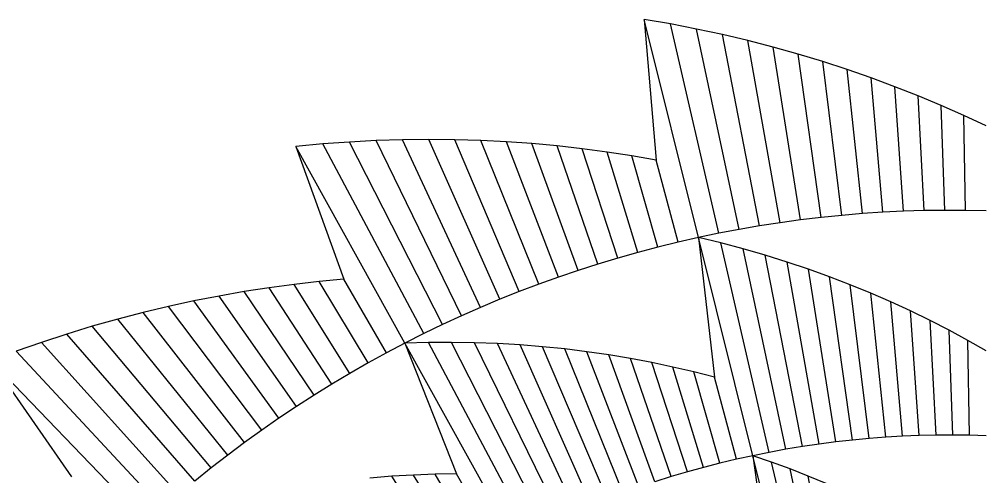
# Model space of a CAD drawing. Header units: metres. Extents: x -32.5 to 30, y -28.7 to 31.2.
# Drawn here: x -21.5 to -0.01, y 20.34 to 30.51 of the extents above; entities that cross this region are included whole.
import ezdxf

# ---------------------------------------------------------------- set-up
doc = ezdxf.new("R2010")
doc.units = ezdxf.units.M
for name, color, linetype in [('Fill', 3, 'Continuous'), ('Inner', 2, 'Continuous'), ('Outer', 1, 'Continuous')]:
    doc.layers.add(name, color=color, linetype=linetype)

msp = doc.modelspace()

# ---------------------------------------------------------------- linework, layer by layer
at = {"layer": 'Fill'}
for p, q in [((-6.397, 25.659), (-7.607, 30.51)), ((-5.946, 25.753), (-7.02, 30.408)), ((-5.492, 25.839), (-6.439, 30.295)), ((-5.038, 25.918), (-5.865, 30.171)), ((-4.582, 25.988), (-5.296, 30.037)), ((-4.126, 26.05), (-4.734, 29.891)), ((-3.669, 26.105), (-4.179, 29.736)), ((-3.211, 26.151), (-3.631, 29.57)), ((-2.753, 26.189), (-3.089, 29.394)), ((-2.294, 26.219), (-2.555, 29.208)), ((-1.835, 26.241), (-2.029, 29.012)), ((-1.376, 26.256), (-1.51, 28.808)), ((-0.917, 26.262), (-0.999, 28.594)), ((-0.458, 26.26), (-0.495, 28.371)), ((-12.506, 23.521), (-14.749, 27.739)), ((-12.087, 23.723), (-14.156, 27.782)), ((-11.666, 23.918), (-13.565, 27.813)), ((-11.24, 24.105), (-12.978, 27.831)), ((-10.812, 24.285), (-12.394, 27.838)), ((-10.382, 24.457), (-11.814, 27.832)), ((-9.948, 24.622), (-11.238, 27.816)), ((-9.512, 24.779), (-10.666, 27.787)), ((-9.073, 24.928), (-10.099, 27.747)), ((-12.922, 23.311), (-15.346, 27.684)), ((-8.632, 25.069), (-9.536, 27.696)), ((-8.189, 25.203), (-8.979, 27.633)), ((-7.744, 25.329), (-8.426, 27.56)), ((-7.297, 25.447), (-7.879, 27.476)), ((-6.848, 25.557), (-7.337, 27.381)), ((-5.188, 20.807), (-6.397, 25.659)), ((-4.821, 20.881), (-5.896, 25.537)), ((-4.453, 20.949), (-5.4, 25.405)), ((-4.084, 21.01), (-4.911, 25.263)), ((-3.714, 21.064), (-4.428, 25.113)), ((-3.344, 21.112), (-3.952, 24.953)), ((-13.333, 23.094), (-14.278, 24.73)), ((-2.973, 21.153), (-3.483, 24.784)), ((-14.546, 22.399), (-15.938, 24.543)), ((-14.146, 22.638), (-15.382, 24.617)), ((-13.742, 22.87), (-14.829, 24.679)), ((-2.602, 21.188), (-3.021, 24.607)), ((-15.335, 21.901), (-17.056, 24.358)), ((-14.943, 22.154), (-16.496, 24.457)), ((-2.23, 21.216), (-2.567, 24.421)), ((-16.107, 21.375), (-18.18, 24.125)), ((-15.723, 21.641), (-17.617, 24.248)), ((-1.858, 21.238), (-2.12, 24.227)), ((-16.486, 21.101), (-18.743, 23.991)), ((-1.486, 21.254), (-1.68, 24.025)), ((-17.23, 20.534), (-19.873, 23.684)), ((-16.861, 20.821), (-19.308, 23.843)), ((-1.114, 21.262), (-1.248, 23.815)), ((-17.595, 20.241), (-20.438, 23.511)), ((-0.743, 21.265), (-0.824, 23.597)), ((-17.955, 19.941), (-21.003, 23.326)), ((-10.497, 18.938), (-12.922, 23.311)), ((-10.159, 19.106), (-12.402, 23.325)), ((-9.818, 19.268), (-11.886, 23.327)), ((-9.474, 19.424), (-11.373, 23.319)), ((-9.127, 19.574), (-10.865, 23.3)), ((-8.779, 19.717), (-10.36, 23.27)), ((-8.428, 19.855), (-9.861, 23.23)), ((-0.371, 21.261), (-0.408, 23.371)), ((-18.31, 19.635), (-21.568, 23.129)), ((-8.075, 19.986), (-9.365, 23.18)), ((-7.72, 20.111), (-8.875, 23.119)), ((-7.363, 20.229), (-8.389, 23.049)), ((-18.659, 19.322), (-22.133, 22.919)), ((-7.004, 20.342), (-7.909, 22.968)), ((-6.644, 20.448), (-7.434, 22.878)), ((-6.282, 20.547), (-6.964, 22.779)), ((-5.919, 20.64), (-6.5, 22.67)), ((-5.554, 20.727), (-6.043, 22.552)), ((-3.978, 15.956), (-5.188, 20.807)), ((-3.696, 16.009), (-4.771, 20.665)), ((-3.413, 16.058), (-4.36, 20.514)), ((-11.823, 18.206), (-13.215, 20.349)), ((-11.496, 18.398), (-12.733, 20.377)), ((-11.166, 18.584), (-12.254, 20.393)), ((-10.833, 18.764), (-11.778, 20.4)), ((-3.13, 16.101), (-3.957, 20.355))]:
    msp.add_line(p, q, dxfattribs=at)
at = {"layer": 'Inner'}
for p, q in [((-2.294, 26.219), (-2.753, 26.189)), ((-1.835, 26.241), (-2.294, 26.219)), ((-1.376, 26.256), (-1.835, 26.241)), ((-0.917, 26.262), (-1.376, 26.256)), ((-0.458, 26.26), (-0.917, 26.262)), ((0, 26.25), (-0.458, 26.26)), ((-4.126, 26.05), (-4.582, 25.988)), ((-3.669, 26.105), (-4.126, 26.05)), ((-3.211, 26.151), (-3.669, 26.105)), ((-2.753, 26.189), (-3.211, 26.151)), ((-5.492, 25.839), (-5.946, 25.753)), ((-5.038, 25.918), (-5.492, 25.839)), ((-4.582, 25.988), (-5.038, 25.918)), ((-6.397, 25.659), (-6.848, 25.557)), ((-5.946, 25.753), (-6.397, 25.659)), ((-7.297, 25.447), (-7.744, 25.329)), ((-6.848, 25.557), (-7.297, 25.447)), ((-8.189, 25.203), (-8.632, 25.069)), ((-7.744, 25.329), (-8.189, 25.203)), ((-9.073, 24.928), (-9.512, 24.779)), ((-8.632, 25.069), (-9.073, 24.928)), ((-9.512, 24.779), (-9.948, 24.622)), ((-9.948, 24.622), (-10.382, 24.457)), ((-10.812, 24.285), (-11.24, 24.105)), ((-10.382, 24.457), (-10.812, 24.285)), ((-11.24, 24.105), (-11.666, 23.918)), ((-11.666, 23.918), (-12.087, 23.723)), ((-12.087, 23.723), (-12.506, 23.521)), ((-12.506, 23.521), (-12.922, 23.311)), ((-12.922, 23.311), (-13.333, 23.094)), ((-13.333, 23.094), (-13.742, 22.87)), ((-13.742, 22.87), (-14.146, 22.638)), ((-14.146, 22.638), (-14.546, 22.399)), ((-14.546, 22.399), (-14.943, 22.154)), ((-14.943, 22.154), (-15.335, 21.901)), ((-15.335, 21.901), (-15.723, 21.641)), ((-15.723, 21.641), (-16.107, 21.375)), ((-16.107, 21.375), (-16.486, 21.101)), ((-16.486, 21.101), (-16.861, 20.821)), ((-3.714, 21.064), (-4.084, 21.01)), ((-3.344, 21.112), (-3.714, 21.064)), ((-2.973, 21.153), (-3.344, 21.112)), ((-2.602, 21.188), (-2.973, 21.153)), ((-2.23, 21.216), (-2.602, 21.188)), ((-1.858, 21.238), (-2.23, 21.216)), ((-1.486, 21.254), (-1.858, 21.238)), ((-1.114, 21.262), (-1.486, 21.254)), ((-0.743, 21.265), (-1.114, 21.262)), ((-0.371, 21.261), (-0.743, 21.265)), ((0, 21.25), (-0.371, 21.261)), ((-4.821, 20.881), (-5.188, 20.807)), ((-4.453, 20.949), (-4.821, 20.881)), ((-4.084, 21.01), (-4.453, 20.949)), ((-16.861, 20.821), (-17.23, 20.534)), ((-5.919, 20.64), (-6.282, 20.547)), ((-5.554, 20.727), (-5.919, 20.64)), ((-5.188, 20.807), (-5.554, 20.727)), ((-17.23, 20.534), (-17.595, 20.241)), ((-6.644, 20.448), (-7.004, 20.342)), ((-6.282, 20.547), (-6.644, 20.448)), ((-7.004, 20.342), (-7.363, 20.229))]:
    msp.add_line(p, q, dxfattribs=at)
at = {"layer": 'Outer'}
for p, q in [((-7.02, 30.408), (-7.607, 30.51)), ((-7.607, 30.51), (-7.337, 27.381)), ((-6.439, 30.295), (-7.02, 30.408)), ((-5.865, 30.171), (-6.439, 30.295)), ((-5.296, 30.037), (-5.865, 30.171)), ((-4.734, 29.891), (-5.296, 30.037)), ((-4.179, 29.736), (-4.734, 29.891)), ((-3.631, 29.57), (-4.179, 29.736)), ((-3.089, 29.394), (-3.631, 29.57)), ((-2.555, 29.208), (-3.089, 29.394)), ((-2.029, 29.012), (-2.555, 29.208)), ((-1.51, 28.808), (-2.029, 29.012)), ((-0.999, 28.594), (-1.51, 28.808)), ((-0.495, 28.371), (-0.999, 28.594)), ((0, 28.139), (-0.495, 28.371)), ((-14.749, 27.739), (-15.346, 27.684)), ((-14.156, 27.782), (-14.749, 27.739)), ((-13.565, 27.813), (-14.156, 27.782)), ((-12.978, 27.831), (-13.565, 27.813)), ((-12.394, 27.838), (-12.978, 27.831)), ((-11.814, 27.832), (-12.394, 27.838)), ((-11.238, 27.816), (-11.814, 27.832)), ((-10.666, 27.787), (-11.238, 27.816)), ((-10.099, 27.747), (-10.666, 27.787)), ((-9.536, 27.696), (-10.099, 27.747)), ((-15.346, 27.684), (-14.278, 24.73)), ((-8.979, 27.633), (-9.536, 27.696)), ((-8.426, 27.56), (-8.979, 27.633)), ((-7.879, 27.476), (-8.426, 27.56)), ((-7.337, 27.381), (-7.879, 27.476)), ((-5.896, 25.537), (-6.397, 25.659)), ((-6.397, 25.659), (-6.043, 22.552)), ((-5.4, 25.405), (-5.896, 25.537)), ((-4.911, 25.263), (-5.4, 25.405)), ((-4.428, 25.113), (-4.911, 25.263)), ((-3.952, 24.953), (-4.428, 25.113)), ((-3.483, 24.784), (-3.952, 24.953)), ((-14.278, 24.73), (-14.829, 24.679)), ((-3.021, 24.607), (-3.483, 24.784)), ((-15.938, 24.543), (-16.496, 24.457)), ((-15.382, 24.617), (-15.938, 24.543)), ((-14.829, 24.679), (-15.382, 24.617)), ((-2.567, 24.421), (-3.021, 24.607)), ((-17.056, 24.358), (-17.617, 24.248)), ((-16.496, 24.457), (-17.056, 24.358)), ((-2.12, 24.227), (-2.567, 24.421)), ((-18.18, 24.125), (-18.743, 23.991)), ((-17.617, 24.248), (-18.18, 24.125)), ((-1.68, 24.025), (-2.12, 24.227)), ((-18.743, 23.991), (-19.308, 23.843)), ((-1.248, 23.815), (-1.68, 24.025)), ((-19.873, 23.684), (-20.438, 23.511)), ((-19.308, 23.843), (-19.873, 23.684)), ((-0.824, 23.597), (-1.248, 23.815)), ((-20.438, 23.511), (-21.003, 23.326)), ((-0.408, 23.371), (-0.824, 23.597)), ((-21.003, 23.326), (-21.568, 23.129)), ((-12.402, 23.325), (-12.922, 23.311)), ((-12.922, 23.311), (-11.778, 20.4)), ((-11.886, 23.327), (-12.402, 23.325)), ((-11.373, 23.319), (-11.886, 23.327)), ((-10.865, 23.3), (-11.373, 23.319)), ((-10.36, 23.27), (-10.865, 23.3)), ((-9.861, 23.23), (-10.36, 23.27)), ((-9.365, 23.18), (-9.861, 23.23)), ((0, 23.139), (-0.408, 23.371)), ((-8.875, 23.119), (-9.365, 23.18)), ((-8.389, 23.049), (-8.875, 23.119)), ((-7.909, 22.968), (-8.389, 23.049)), ((-22.133, 22.919), (-20.339, 20.339)), ((-7.434, 22.878), (-7.909, 22.968)), ((-6.964, 22.779), (-7.434, 22.878)), ((-6.5, 22.67), (-6.964, 22.779)), ((-6.043, 22.552), (-6.5, 22.67)), ((-4.771, 20.665), (-5.188, 20.807)), ((-5.188, 20.807), (-4.749, 17.722)), ((-4.36, 20.514), (-4.771, 20.665)), ((-3.957, 20.355), (-4.36, 20.514)), ((-13.215, 20.349), (-13.7, 20.311)), ((-12.733, 20.377), (-13.215, 20.349)), ((-12.254, 20.393), (-12.733, 20.377)), ((-11.778, 20.4), (-12.254, 20.393)), ((-3.56, 20.189), (-3.957, 20.355))]:
    msp.add_line(p, q, dxfattribs=at)

doc.saveas('drawing.dxf')
